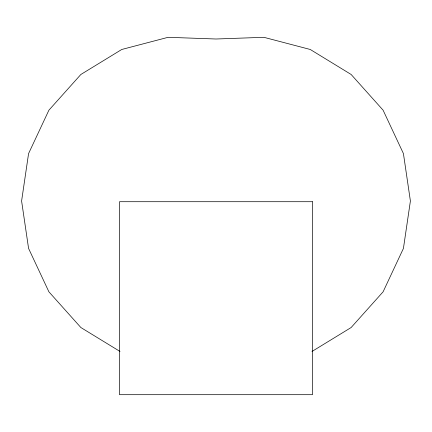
<?xml version="1.0" encoding="UTF-8"?>
<svg xmlns="http://www.w3.org/2000/svg" width="432" height="432" viewBox="0 0 432 432"><rect width="100%" height="100%" fill="white"/><g stroke="black" fill="none" stroke-linecap="round" stroke-linejoin="round"><path stroke-width="0.65" d="M311.98 351.47L351.14 327.526L383.098 291.816L403.429 248.416L410.4 201.004L403.429 153.587L383.098 110.187L351.14 74.477L310.252 49.48L263.893 37.309L216 39.004L168.107 37.309L121.748 49.48L80.86 74.477L48.902 110.187L28.571 153.587L21.6 201.004L28.571 248.416L48.902 291.816L80.86 327.526L120.02 351.47M312.487 201.712L119.513 201.712L119.513 394.691L312.487 394.691L312.487 201.712"/></g></svg>
